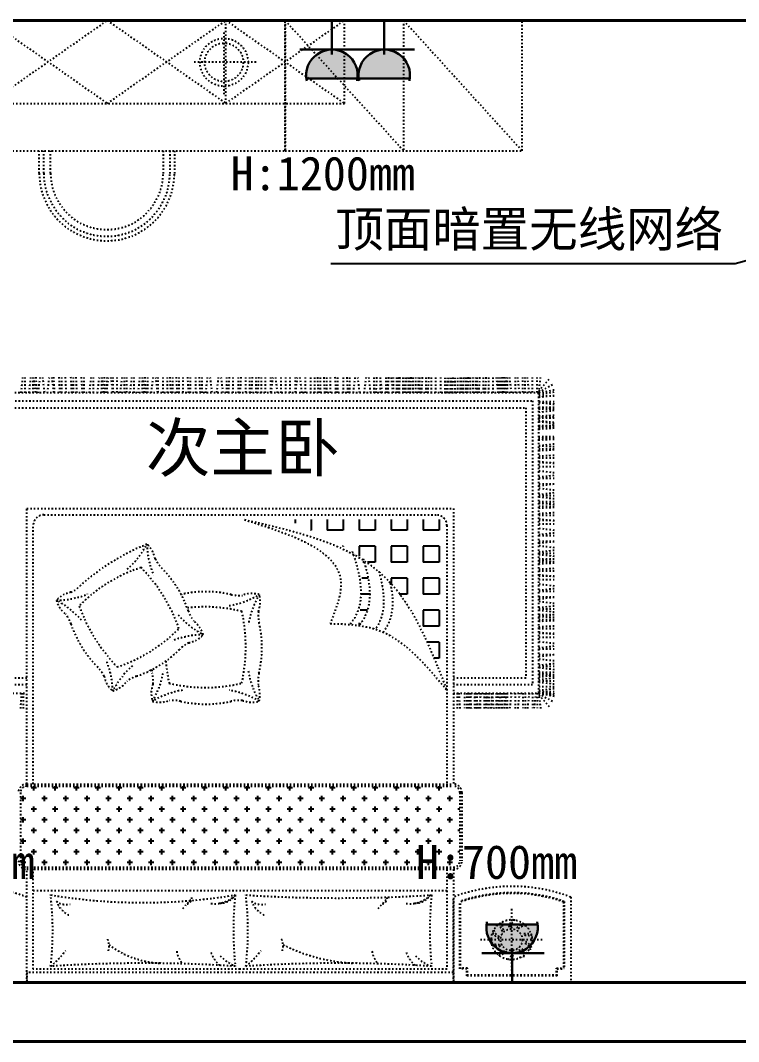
# Model space of a CAD drawing. Header units: millimetres. Extents: x -64529 to 3079702, y -28926 to 77119.
# Drawn here: x -59621 to -56591, y 1800 to 6110 of the extents above; entities that cross this region are included whole.
import ezdxf

# ---------------------------------------------------------------- set-up
doc = ezdxf.new("R2010")
doc.units = ezdxf.units.MM
doc.header["$LTSCALE"] = 10
doc.linetypes.add('ACAD_ISO03W100', pattern=[30, 12, -18])
doc.layers.get('0').update_dxf_attribs({"color": 255})
for name, color, linetype, lineweight in [('1弱电插座布置图', 6, 'Continuous', 30), ('1强电插座布置图', 1, 'Continuous', 30), ('图层1', 7, 'Continuous', 40), ('家具线', 52, 'Continuous', 15)]:
    doc.layers.add(name, color=color, linetype=linetype, lineweight=lineweight)
doc.layers.add('A—缺憾分析文字', color=40, linetype='Continuous')
doc.layers.add('家具细线', color=38, linetype='Continuous')
doc.styles.get("Standard").update_dxf_attribs({"font": ''})
doc.styles.add('宋体', font='', dxfattribs={"height": 2.5})
doc.styles.get('Standard').set_extended_font_data('SimSun')
doc.styles.get('宋体').set_extended_font_data('SimSun')
doc.dimstyles.get("Standard").update_dxf_attribs({"dimtxt": 0.18, "dimasz": 0.18, "dimexe": 0.18, "dimexo": 0.0625, "dimgap": 0.09, "dimtad": 0, "dimtih": 1, "dimtoh": 1, "dimdec": 4, "dimzin": 0, "dimdsep": 46, "dimtxsty": 'Standard', "dimcen": 0.09, "dimadec": 0, "dimazin": 0, "dimtfac": 1, "dimtdec": 4, "dimtofl": 0, "dimtmove": 0, "dimatfit": 3, "dimfxl": 1, "dimtolj": 1, "dimtzin": 0, "dimarcsym": 0})

# ---------------------------------------------------------------- blocks, each defined once
blk = doc.blocks.new('fhrhrthrthr')
at = {"layer": '1强电插座布置图', "linetype": 'ByBlock'}
h = blk.add_hatch(color=1, dxfattribs=at)
edge = h.paths.add_edge_path()
edge.add_ellipse((202250.2, 8955.8), major_axis=(-76.8, -76.8), ratio=1, start_angle=308.0428, end_angle=501.9572, ccw=False)
edge.add_line((202142.4, 8969), (202358, 8969))
at = {"layer": '1强电插座布置图', "color": 1}
for p, q in [((202142.4, 8969), (202358, 8969)), ((202114.5, 8846.9), (202377.9, 8846.9)), ((202204.9, 8857.1), (202204.9, 8857.1)), ((202250.2, 8724.2), (202250.2, 8868))]:
    blk.add_line(p, q, dxfattribs=at)
blk.add_ellipse((202250.2, 8955.8), major_axis=(0, 108.6), ratio=1, start_param=1.348329, end_param=4.934795, dxfattribs=at)
blk = doc.blocks.new('DOT')
at = {"color": 0, "linetype": 'ByBlock'}
blk.add_line((-0.35, 0), (-1, 0), dxfattribs=at)
at = {"color": 0, "linetype": 'ByBlock', "const_width": 0.35}
blk.add_lwpolyline([(-0.175, 0, 1), (0.175, 0, 1)], format="xyb", close=True, dxfattribs=at)

msp = doc.modelspace()

# ---------------------------------------------------------------- hatches: boundary and pattern name
at = {"layer": 'A—缺憾分析文字', "linetype": 'ACAD_ISO03W100', "ltscale": 0.05}
h = msp.add_hatch(dxfattribs=at)
h.set_pattern_fill('SQUARE,_O', color=250, scale=540, angle=-180)
h.set_pattern_definition([(180, (47851.244, -217373.79), (-7e-14, -67.5), [67.5, -67.5]), (270, (47851.244, -217373.79), (67.5, -8e-14), [67.5, -67.5])])
edge = h.paths.add_edge_path()
edge.add_spline(control_points=[(-57821.7, 3282.9), (-57894.2, 3465.6), (-57968.7, 3653.4), (-58104.9, 3780.3), (-58108.6, 3783.7)], knot_values=[493.609625, 493.609625, 493.609625, 493.609625, 1118.790855, 1136.364214, 1136.364214, 1136.364214, 1136.364214], degree=3, periodic=0)
edge.add_spline(control_points=[(-58108.6, 3783.7), (-58108.7, 3783.8), (-58108.7, 3783.9), (-58108.7, 3784)], knot_values=[94.184049, 94.184049, 94.184049, 94.184049, 94.3731, 94.3731, 94.3731, 94.3731], degree=3, periodic=0)
edge.add_spline(control_points=[(-58123.2, 3540.5), (-58094.1, 3583.2), (-58074.1, 3647.5), (-58104.5, 3769), (-58108.6, 3783.7)], knot_values=[94.3731, 94.3731, 94.3731, 94.3731, 294.004708, 323.391411, 323.391411, 323.391411, 323.391411], degree=3, periodic=0)
edge.add_spline(control_points=[(-58108.6, 3783.7), (-58129.4, 3802.6), (-58151.4, 3820.1), (-58174.6, 3836.5)], knot_values=[396.902031, 396.902031, 396.902031, 396.902031, 493.609625, 493.609625, 493.609625, 493.609625], degree=3, periodic=0)
edge.add_spline(control_points=[(-58174.6, 3836.5), (-58174.7, 3836.8), (-58174.8, 3837.1), (-58174.9, 3837.4)], knot_values=[77.544423, 77.544423, 77.544423, 77.544423, 78.201349, 78.201349, 78.201349, 78.201349], degree=3, periodic=0)
edge.add_spline(control_points=[(-58191.9, 3556.5), (-58157.2, 3601.1), (-58128.4, 3669.7), (-58167.9, 3815.9), (-58174.6, 3836.5)], knot_values=[78.201349, 78.201349, 78.201349, 78.201349, 299.409175, 344.96763, 344.96763, 344.96763, 344.96763], degree=3, periodic=0)
edge.add_spline(control_points=[(-58174.6, 3836.5), (-58189.6, 3847.2), (-58205, 3857.3), (-58220.8, 3867.2)], knot_values=[334.37699, 334.37699, 334.37699, 334.37699, 396.902031, 396.902031, 396.902031, 396.902031], degree=3, periodic=0)
edge.add_spline(control_points=[(-58221.1, 3868), (-58221, 3867.8), (-58220.9, 3867.5), (-58220.8, 3867.2)], knot_values=[56.721131, 56.721131, 56.721131, 56.721131, 57.610921, 57.610921, 57.610921, 57.610921], degree=3, periodic=0)
edge.add_spline(control_points=[(-58220.8, 3867.2), (-58305.3, 3919.6), (-58400.7, 3961.2), (-58496.2, 4002.9)], knot_values=[0, 0, 0, 0, 334.37699, 334.37699, 334.37699, 334.37699], degree=3, periodic=0)
edge.add_line((-58496.2, 4002.9), (-57821.2, 4002.9))
edge.add_line((-57821.2, 4002.9), (-57821.2, 3282.9))
edge.add_arc((-57821.4, 3246.6), 36.3, 89.562, 90.438)
h = msp.add_hatch(dxfattribs=at)
h.set_pattern_fill('CROSS,_O', color=250, scale=180, angle=-270)
h.set_pattern_definition([(90, (-427664.266, -377750.61), (-45, 45), [22.5, -67.5]), (180, (-427653.016, -377739.36), (-45, -45), [22.5, -67.5])])
h.paths.add_polyline_path([(-59593.9, 2535.9, -0.412375), (-59620.9, 2563.3), (-59620.9, 2850.7, -0.416047), (-59593.3, 2877.9), (-57793.9, 2877.9, -0.412383), (-57766.9, 2850.5), (-57766.9, 2563.1, -0.416045), (-57794.4, 2535.9)])

# ---------------------------------------------------------------- linework, layer by layer
at = {"layer": 'A—缺憾分析文字', "color": 250, "linetype": 'ACAD_ISO03W100', "ltscale": 0.05}
for p, q in [((-58754.2, 5759.9), (-58754.2, 6109.9)), ((-58504.2, 6109.9), (-58504.2, 5559.9)), ((-58504.2, 6109.9), (-58504.2, 5559.9)), ((-58504.2, 6109.9), (-58004.2, 5559.9)), ((-58004.2, 6109.9), (-58004.2, 5559.9)), ((-58004.2, 6109.9), (-57504.2, 5559.9)), ((-58761.9, 5798.1), (-58761.9, 6068.1)), ((-58626.9, 5933.1), (-58896.9, 5933.1)), ((-59541.4, 5464.7), (-59541.4, 5559.9)), ((-59522.4, 5464.7), (-59522.4, 5559.9)), ((-59493.9, 5464.7), (-59493.9, 5559.9)), ((-59018.9, 5559.9), (-59018.9, 5460.1)), ((-58990.4, 5559.9), (-58990.4, 5460.1)), ((-58971.4, 5559.9), (-58971.4, 5460.1)), ((-59618.1, 4538.3), (-59610.4, 4603.1)), ((-59600.5, 4538.3), (-59600.5, 4603.1)), ((-59584.2, 4538.3), (-59576.5, 4603.1)), ((-59566.6, 4538.3), (-59566.6, 4603.1)), ((-59557.4, 4538.8), (-59565.1, 4603.1)), ((-59551.3, 4538.3), (-59555.1, 4606.9)), ((-59545.5, 4538.3), (-59537.8, 4603.1)), ((-59518.7, 4538.8), (-59526.4, 4603.1)), ((-59506.6, 4538.3), (-59498.9, 4603.1)), ((-59479.8, 4538.8), (-59487.5, 4603.1)), ((-59476.7, 4538.3), (-59480.5, 4606.9)), ((-59453.8, 4538.3), (-59457.6, 4606.9)), ((-59446.2, 4538.3), (-59446.2, 4603.1)), ((-59427.1, 4538.3), (-59430.9, 4606.9)), ((-59404.1, 4538.3), (-59408, 4606.9)), ((-59396.5, 4538.3), (-59396.5, 4603.1)), ((-59382.2, 4538.3), (-59386, 4606.9)), ((-59359.3, 4538.3), (-59363.1, 4606.9)), ((-59351.7, 4538.3), (-59351.7, 4603.1)), ((-59329.6, 4538.3), (-59322, 4603.1)), ((-59312, 4538.3), (-59312, 4603.1)), ((-59295.7, 4538.3), (-59288, 4603.1)), ((-59278.1, 4538.3), (-59278.1, 4603.1)), ((-59268.9, 4538.8), (-59276.6, 4603.1)), ((-59262.8, 4538.3), (-59266.7, 4606.9)), ((-59257.4, 4538.3), (-59249.7, 4603.1)), ((-59255.2, 4538.3), (-59255.2, 4603.1)), ((-59230.7, 4538.8), (-59238.3, 4603.1)), ((-59229.5, 4538.8), (-59229.5, 4603)), ((-59212.9, 4538.8), (-59212.9, 4603)), ((-59199.2, 4538.3), (-59191.6, 4603.1)), ((-59181.6, 4538.3), (-59181.6, 4603.1)), ((-59171.7, 4538.8), (-59171.7, 4603)), ((-59158.1, 4538.3), (-59150.4, 4603.1)), ((-59140.5, 4538.3), (-59140.5, 4603.1)), ((-59124.1, 4538.3), (-59116.5, 4603.1)), ((-59106.6, 4538.3), (-59106.6, 4603.1)), ((-59097.4, 4538.8), (-59105, 4603.1)), ((-59091.3, 4538.3), (-59095.1, 4606.9)), ((-59083.7, 4538.3), (-59083.7, 4603.1)), ((-59068.4, 4538.3), (-59060.7, 4603.1)), ((-59041.7, 4538.8), (-59049.3, 4603.1)), ((-59040.5, 4538.8), (-59040.5, 4603)), ((-59018.3, 4538.3), (-59018.3, 4603.1)), ((-59001, 4538.3), (-59001, 4603.1)), ((-58985.7, 4538.3), (-58989.5, 4606.9)), ((-58978.1, 4538.3), (-58978.1, 4603.1)), ((-58959, 4538.3), (-58962.8, 4606.9)), ((-58951.3, 4538.3), (-58951.3, 4603.1)), ((-58934.9, 4538.8), (-58934.9, 4603)), ((-58911.3, 4538.3), (-58915.1, 4606.9)), ((-58903.7, 4538.3), (-58903.7, 4603.1)), ((-58880.8, 4538.3), (-58880.8, 4603.1)), ((-58861.7, 4538.3), (-58865.5, 4606.9)), ((-58854, 4538.3), (-58854, 4603.1)), ((-58838.8, 4538.3), (-58831.1, 4603.1)), ((-58812, 4538.8), (-58819.7, 4603.1)), ((-58792.5, 4538.8), (-58784.9, 4603.1)), ((-58765.8, 4538.3), (-58773.4, 4603.1)), ((-58750.5, 4538.3), (-58750.5, 4603.1)), ((-58742.8, 4538.3), (-58739, 4606.9)), ((-58723.7, 4538.3), (-58723.7, 4603.1)), ((-58700.8, 4538.3), (-58700.8, 4603.1)), ((-58693.2, 4538.3), (-58689.4, 4606.9)), ((-58669.6, 4538.8), (-58669.6, 4603)), ((-58653.2, 4538.3), (-58653.2, 4603.1)), ((-58645.5, 4538.3), (-58641.7, 4606.9)), ((-58626.4, 4538.3), (-58626.4, 4603.1)), ((-58618.8, 4538.3), (-58615, 4606.9)), ((-58603.5, 4538.3), (-58603.5, 4603.1)), ((-58586.3, 4538.3), (-58586.3, 4603.1)), ((-58564, 4538.8), (-58564, 4603)), ((-58562.9, 4538.8), (-58555.2, 4603.1)), ((-58536.1, 4538.3), (-58543.8, 4603.1)), ((-58520.9, 4538.3), (-58520.9, 4603.1)), ((-58500.5, 4538.3), (-58500.5, 4603.1)), ((-58483.2, 4538.3), (-58483.2, 4603.1)), ((-58461, 4538.8), (-58461, 4603)), ((-58459.8, 4538.8), (-58452.2, 4603.1)), ((-58433.1, 4538.3), (-58440.7, 4603.1)), ((-58417.8, 4538.3), (-58417.8, 4603.1)), ((-58395.6, 4537.8), (-58395.6, 4602.6)), ((-58378.3, 4537.8), (-58378.3, 4602.6)), ((-58363, 4537.8), (-58366.8, 4606.4)), ((-58355.4, 4537.8), (-58355.4, 4602.6)), ((-58336.3, 4537.8), (-58340.1, 4606.4)), ((-58328.7, 4537.8), (-58328.7, 4602.6)), ((-58312.2, 4538.3), (-58312.2, 4602.4)), ((-58288.6, 4537.8), (-58292.4, 4606.4)), ((-58281, 4537.8), (-58281, 4602.6)), ((-58258.1, 4537.8), (-58258.1, 4602.6)), ((-58239, 4537.8), (-58242.8, 4606.4)), ((-58231.3, 4537.8), (-58231.3, 4602.6)), ((-58216.1, 4537.8), (-58208.4, 4602.6)), ((-58189.3, 4538.3), (-58197, 4602.6)), ((-58169.8, 4538.3), (-58162.2, 4602.6)), ((-58143.1, 4537.8), (-58150.7, 4602.6)), ((-58127.8, 4537.8), (-58127.8, 4602.6)), ((-58120.2, 4537.8), (-58116.3, 4606.4)), ((-58094.4, 4538.3), (-58102, 4602.6)), ((-58101.1, 4537.8), (-58101.1, 4602.6)), ((-58078.1, 4537.8), (-58078.1, 4602.6)), ((-58074.9, 4538.3), (-58067.2, 4602.6)), ((-58070.5, 4537.8), (-58066.7, 4606.4)), ((-58048.1, 4537.8), (-58055.8, 4602.6)), ((-58046.9, 4538.3), (-58046.9, 4602.4)), ((-58032.9, 4537.8), (-58032.9, 4602.6)), ((-58030.5, 4537.8), (-58030.5, 4602.6)), ((-58025.2, 4537.8), (-58021.4, 4606.4)), ((-58022.8, 4537.8), (-58019, 4606.4)), ((-58006.1, 4537.8), (-58006.1, 4602.6)), ((-58003.7, 4537.8), (-58003.7, 4602.6)), ((-57996.1, 4537.8), (-57992.3, 4606.4)), ((-57983.2, 4537.8), (-57983.2, 4602.6)), ((-57980.8, 4537.8), (-57980.8, 4602.6)), ((-57975.6, 4537.8), (-57971.8, 4606.4)), ((-57963.6, 4537.8), (-57963.6, 4602.6)), ((-57952, 4538.3), (-57952, 4602.5)), ((-57941.3, 4538.3), (-57941.3, 4602.4)), ((-57935.5, 4537.8), (-57935.5, 4602.6)), ((-57927.9, 4537.8), (-57924.1, 4606.4)), ((-57908.8, 4537.8), (-57908.8, 4602.6)), ((-57901.2, 4537.8), (-57897.4, 4606.4)), ((-57885.9, 4537.8), (-57885.9, 4602.6)), ((-57868.6, 4537.8), (-57868.6, 4602.6)), ((-57846.4, 4538.3), (-57846.4, 4602.5)), ((-57829, 4537.3), (-57829, 4602)), ((-57826.6, 4537.2), (-57826.6, 4602)), ((-57819, 4537.2), (-57815.1, 4605.8)), ((-57806.1, 4537.3), (-57806.1, 4602)), ((-57803.7, 4537.2), (-57803.7, 4602)), ((-57798.4, 4537.3), (-57794.6, 4605.9)), ((-57786.4, 4537.2), (-57786.4, 4602)), ((-57774.8, 4537.8), (-57774.8, 4601.9)), ((-57764.2, 4537.8), (-57764.2, 4602.6)), ((-57761.8, 4537.7), (-57761.8, 4602.5)), ((-57754.2, 4537.7), (-57750.3, 4606.3)), ((-57741.3, 4537.8), (-57741.3, 4602.6)), ((-57738.9, 4537.7), (-57738.9, 4602.5)), ((-57733.6, 4537.8), (-57729.8, 4606.4)), ((-57721.6, 4537.7), (-57721.6, 4602.5)), ((-57710, 4538.3), (-57710, 4602.4)), ((-57699.4, 4538.3), (-57699.4, 4602.4)), ((-57693.6, 4537.8), (-57693.6, 4602.6)), ((-57686, 4537.8), (-57682.1, 4606.4)), ((-57666.9, 4537.8), (-57666.9, 4602.6)), ((-57659.2, 4537.8), (-57655.4, 4606.4)), ((-57644, 4537.8), (-57644, 4602.6)), ((-57626.7, 4537.8), (-57626.7, 4602.6)), ((-57604.5, 4538.3), (-57612.1, 4603.1)), ((-57604.5, 4538.3), (-57604.5, 4602.4)), ((-57598.2, 4538.3), (-57598.2, 4603.1)), ((-57590.5, 4538.3), (-57586.7, 4606.9)), ((-57589.2, 4538.3), (-57589.2, 4603.1)), ((-57584.4, 4538.8), (-57576.8, 4603.1)), ((-57581.5, 4538.3), (-57577.7, 4606.9)), ((-57575.4, 4538.8), (-57567.8, 4603.1)), ((-57575.3, 4538.3), (-57575.3, 4603.1)), ((-57566.3, 4538.3), (-57566.3, 4603.1)), ((-57548.7, 4538.3), (-57556.3, 4603.1)), ((-57532.3, 4538.3), (-57532.3, 4603.1)), ((-57514.8, 4538.3), (-57522.4, 4603.1)), ((-57501.1, 4538.8), (-57501.1, 4603)), ((-57491.2, 4538.3), (-57491.2, 4603.1)), ((-57473.6, 4538.3), (-57481.3, 4603.1)), ((-57460, 4538.8), (-57460, 4603)), ((-57440.6, 4538.8), (-57440.6, 4603)), ((-57433.7, 4538.3), (-57426.1, 4603.1)), ((-57433.5, 4540.6), (-57368.9, 4577.2)), ((-57432.9, 4545.8), (-57389.2, 4596.6)), ((-57433.7, 4519.8), (-57368.9, 4527.5)), ((-57433.7, 4525.7), (-57369.1, 4525.7)), ((-57433.2, 4538.3), (-57369.1, 4551.1)), ((-57433.2, 4531), (-57369.1, 4541.9)), ((-57434.3, 4499.9), (-57369.5, 4492.2)), ((-57433.7, 4501.9), (-57369.1, 4501.9)), ((-57433.7, 4497.4), (-57368.9, 4489.8)), ((-57434.3, 4477.7), (-57369.5, 4477.7)), ((-57434.3, 4470), (-57365.7, 4473.9)), ((-57434.3, 4470.8), (-57369.5, 4470.8)), ((-57434.3, 4440.3), (-57365.7, 4444.1)), ((-57433.7, 4475.5), (-57369.1, 4475.5)), ((-57433.7, 4456.5), (-57368.9, 4464.2)), ((-57435.3, 4436.7), (-57370.5, 4436.7)), ((-57435.3, 4421.4), (-57370.5, 4413.8)), ((-57434.8, 4394.7), (-57370.5, 4402.3)), ((-57434.3, 4432.6), (-57369.5, 4432.6)), ((-57434.3, 4417.3), (-57369.5, 4409.7)), ((-57434.3, 4400.7), (-57369.5, 4400.7)), ((-57434.3, 4393), (-57365.7, 4396.8)), ((-57434.8, 4354), (-57370, 4354)), ((-57434.3, 4393.8), (-57369.5, 4393.8)), ((-57434.3, 4386.2), (-57365.7, 4390)), ((-57434.8, 4346.4), (-57366.2, 4350.2)), ((-57434.8, 4347.2), (-57370, 4347.2)), ((-57434.8, 4339.5), (-57366.2, 4343.3)), ((-57434.2, 4315), (-57365.5, 4311.1)), ((-57433.6, 4315.2), (-57369.4, 4322.8)), ((-57434.2, 4302.2), (-57369.4, 4302.2)), ((-57434.2, 4294.6), (-57365.5, 4298.4)), ((-57434.2, 4271.7), (-57365.5, 4275.5)), ((-57434.2, 4264), (-57369.4, 4264)), ((-57434.2, 4248.8), (-57369.4, 4241.1)), ((-57433.6, 4244), (-57369.5, 4244)), ((-57433.6, 4227.8), (-57369.5, 4227.8)), ((-57434.2, 4182.6), (-57369.4, 4190.3)), ((-57433.6, 4209.4), (-57369.4, 4201.7)), ((-57433.6, 4178.1), (-57369.5, 4178.1)), ((-57433.6, 4154.3), (-57369.5, 4154.3)), ((-57433.6, 4145.9), (-57369.4, 4153.5)), ((-57434.2, 4109.2), (-57369.4, 4116.8)), ((-57434.2, 4099.2), (-57369.4, 4091.5)), ((-57433.6, 4135.9), (-57369.4, 4128.3)), ((-57433.6, 4104.7), (-57369.5, 4104.7)), ((-57434.2, 4079.9), (-57369.4, 4079.9)), ((-57434.2, 4072.2), (-57365.5, 4068.4)), ((-57434.2, 4059.5), (-57369.4, 4059.5)), ((-57434.2, 4051.9), (-57365.5, 4055.7)), ((-57433.6, 4072.4), (-57369.4, 4080.1)), ((-57434.2, 4028.9), (-57365.5, 4032.8)), ((-57434.2, 4021.3), (-57369.4, 4021.3)), ((-57434.2, 4006), (-57369.4, 3998.4)), ((-57433.6, 4001.2), (-57369.5, 4001.2)), ((-57433.6, 3985.1), (-57369.5, 3985.1)), ((-57433.6, 3966.6), (-57369.4, 3959)), ((-57434.2, 3939.9), (-57369.4, 3947.5)), ((-57433.6, 3935.4), (-57369.5, 3935.4)), ((-57433.6, 3911.6), (-57369.5, 3911.6)), ((-57433.6, 3903.2), (-57369.4, 3910.8)), ((-57433.6, 3893.2), (-57369.4, 3885.5)), ((-57434.2, 3866.4), (-57369.4, 3874.1)), ((-57434.2, 3856.4), (-57369.4, 3848.8)), ((-57434.2, 3837.1), (-57369.4, 3837.1)), ((-57433.6, 3861.9), (-57369.5, 3861.9)), ((-57433.6, 3829.7), (-57369.4, 3837.3)), ((-57434.2, 3829.5), (-57365.5, 3825.7)), ((-57434.2, 3824.4), (-57369.4, 3824.4)), ((-57434.2, 3816.8), (-57365.5, 3820.6)), ((-57434.2, 3793.9), (-57365.5, 3797.7)), ((-57434.2, 3786.2), (-57369.4, 3786.2)), ((-57434.2, 3770.9), (-57369.4, 3763.3)), ((-57433.6, 3766.1), (-57369.5, 3766.1)), ((-57433.6, 3750), (-57369.5, 3750)), ((-57434.2, 3704.8), (-57369.4, 3712.5)), ((-57433.6, 3731.5), (-57369.4, 3723.9)), ((-57433.6, 3700.3), (-57369.5, 3700.3)), ((-57433.6, 3676.5), (-57369.5, 3676.5)), ((-57433.6, 3668.1), (-57369.4, 3675.7)), ((-57434.2, 3631.3), (-57369.4, 3639)), ((-57434.2, 3621.3), (-57369.4, 3613.7)), ((-57433.6, 3658.1), (-57369.4, 3650.4)), ((-57433.6, 3626.8), (-57369.5, 3626.8)), ((-57434.2, 3602), (-57369.4, 3602)), ((-57434.2, 3594.4), (-57365.5, 3590.6)), ((-57434.2, 3581.7), (-57369.4, 3581.7)), ((-57434.2, 3574), (-57365.5, 3577.9)), ((-57433.6, 3594.6), (-57369.4, 3602.2)), ((-57434.2, 3551.1), (-57365.5, 3554.9)), ((-57434.2, 3543.5), (-57369.4, 3543.5)), ((-57434.2, 3528.2), (-57369.4, 3520.6)), ((-57433.6, 3523.4), (-57369.5, 3523.4)), ((-57433.6, 3507.2), (-57369.5, 3507.2)), ((-57434.2, 3462.1), (-57369.4, 3469.7)), ((-57433.6, 3488.8), (-57369.4, 3481.2)), ((-57433.6, 3457.6), (-57369.5, 3457.6)), ((-57433.6, 3433.7), (-57369.5, 3433.7)), ((-57433.6, 3425.4), (-57369.4, 3433)), ((-57433.6, 3415.3), (-57369.4, 3407.7)), ((-57434.2, 3388.6), (-57369.4, 3396.2)), ((-57434.2, 3378.6), (-57369.4, 3371)), ((-57433.6, 3384.1), (-57369.5, 3384.1)), ((-57434.2, 3359.3), (-57369.4, 3359.3)), ((-57434.2, 3351.7), (-57365.5, 3347.9)), ((-57434.2, 3338.9), (-57369.4, 3346.6)), ((-57434.2, 3344), (-57369.4, 3344)), ((-57434.2, 3327.4), (-57369.4, 3335.1)), ((-57433.6, 3351.9), (-57369.4, 3359.5)), ((-57433.6, 3322.9), (-57369.5, 3322.9)), ((-57434.2, 3317.4), (-57369.4, 3309.8)), ((-57434.2, 3298.2), (-57369.4, 3298.2)), ((-57434.2, 3282.5), (-57369.4, 3290.1)), ((-57433.6, 3278.4), (-57369.5, 3267.5)), ((-57433.6, 3278), (-57369.5, 3278)), ((-59617.4, 3271.1), (-59621.2, 3202.5)), ((-59609.7, 3271.1), (-59609.7, 3206.3)), ((-57778.6, 3271.1), (-57778.6, 3206.3)), ((-57770.9, 3271.1), (-57767.1, 3202.5)), ((-57747.3, 3270.6), (-57747.3, 3206.5)), ((-57736.7, 3271.1), (-57736.7, 3206.3)), ((-57730.9, 3271.1), (-57730.9, 3206.3)), ((-57719.1, 3271.1), (-57726.7, 3206.3)), ((-57723.3, 3271.1), (-57719.4, 3202.5)), ((-57705.4, 3270.6), (-57705.4, 3206.5)), ((-57704.2, 3271.1), (-57704.2, 3206.3)), ((-57696.5, 3271.1), (-57692.7, 3202.5)), ((-57695.5, 3271.1), (-57695.5, 3206.3)), ((-57678, 3271.1), (-57685.6, 3206.3)), ((-57681.3, 3271.1), (-57681.3, 3206.3)), ((-57664.3, 3270.6), (-57664.3, 3206.5)), ((-57664, 3271.1), (-57664, 3206.3)), ((-57650.4, 3271.1), (-57658, 3206.3)), ((-57656.7, 3270.6), (-57656.7, 3206.5)), ((-57655.5, 3270.6), (-57647.9, 3206.3)), ((-57644.9, 3270.6), (-57644.9, 3206.5)), ((-57628.8, 3271.1), (-57636.4, 3206.3)), ((-57632.8, 3270.6), (-57632.8, 3206.5)), ((-57631.6, 3270.6), (-57624, 3206.3)), ((-57613.5, 3271.1), (-57613.5, 3206.3)), ((-57604.9, 3271.1), (-57612.5, 3206.3)), ((-57605.9, 3271.1), (-57602, 3202.5)), ((-57599.8, 3270.6), (-57592.1, 3206.3)), ((-57590.6, 3271.1), (-57590.6, 3206.3)), ((-57589.6, 3271.1), (-57589.6, 3206.3)), ((-57581.9, 3271.1), (-57578.1, 3202.5)), ((-57573, 3271.1), (-57580.7, 3206.3)), ((-57575.8, 3270.6), (-57568.2, 3206.3)), ((-57566.7, 3271.1), (-57566.7, 3206.3)), ((-57549.1, 3271.1), (-57556.7, 3206.3)), ((-57532.8, 3271.1), (-57532.8, 3206.3)), ((-57515.2, 3271.1), (-57522.8, 3206.3)), ((-57501.5, 3270.6), (-57501.5, 3206.5)), ((-57491.6, 3271.1), (-57491.6, 3206.3)), ((-57474, 3271.1), (-57481.7, 3206.3)), ((-57460.4, 3270.6), (-57460.4, 3206.5)), ((-57446.5, 3271.1), (-57454.1, 3206.3)), ((-57441, 3270.6), (-57441, 3206.5)), ((-57434.2, 3272.5), (-57369.4, 3264.8)), ((-57434.2, 3271.1), (-57426.5, 3206.3)), ((-57433.9, 3268.9), (-57369.4, 3232.2)), ((-57433.6, 3271.1), (-57369.5, 3258.3)), ((-57433.3, 3263.6), (-57389.6, 3212.9)), ((-59620.9, 2850.7), (-59620.9, 2563.1)), ((-59593.9, 2886.9), (-57794.4, 2886.9)), ((-59593.9, 2877.9), (-57794.4, 2877.9)), ((-57766.9, 2850.7), (-57766.9, 2563.1)), ((-57757.9, 2850.7), (-57757.9, 2563.1)), ((-59593.9, 2535.9), (-57794.4, 2535.9)), ((-59593.9, 2526.9), (-57793.9, 2526.9)), ((-59567.2, 2436.9), (-57821.2, 2436.9)), ((-57549.2, 2359.7), (-57549.2, 2100.1)), ((-57419.4, 2229.9), (-57679, 2229.9))]:
    msp.add_line(p, q, dxfattribs=at)
for points in [[(-61004.2, 5559.9), (-58504.2, 5559.9), (-58504.2, 6109.9), (-61004.2, 6109.9)], [(-60254.2, 5759.9), (-58254.2, 5759.9), (-58254.2, 6109.9), (-60254.2, 6109.9)], [(-58504.2, 5559.9), (-57504.2, 5559.9), (-57504.2, 6109.9), (-58504.2, 6109.9)]]:
    msp.add_lwpolyline(points, close=True, dxfattribs=at)
for points in [[(-60254.2, 6109.9), (-59754.2, 5759.9), (-59254.2, 6109.9), (-58754.2, 5759.9), (-58254.2, 6109.9)], [(-60254.2, 5759.9), (-59754.2, 6109.9), (-59254.2, 5759.9), (-58754.2, 6109.9), (-58254.2, 5759.9)], [(-57794.2, 3271.1), (-57434.2, 3271.1), (-57434.2, 4537.6), (-59954.2, 4538.3), (-59954.2, 3271.1), (-59594.2, 3271.1)], [(-59594.2, 3305.2), (-59928.7, 3305.2), (-59928.7, 4504.2), (-57459.6, 4504.2), (-57459.6, 3305.2), (-57794.2, 3305.2)], [(-59594.2, 3334.4), (-59899.6, 3334.4), (-59899.6, 4475.1), (-57488.7, 4475.1), (-57488.7, 3334.4), (-57794.2, 3334.4)], [(-59594.2, 2886.9), (-59594.2, 4049.9), (-57794.2, 4049.9), (-57794.2, 2886.9)], [(-59594.2, 2049.9), (-59594.2, 2526.9)], [(-58694.2, 2105.5), (-59567.2, 2105.5), (-59567.2, 2526.9)], [(-57821.2, 2526.9), (-57821.2, 2105.5), (-58694.2, 2105.5)], [(-57794.2, 2526.9), (-57794.2, 2049.9)], [(-57794.2, 2092.1), (-59594.2, 2092.1), (-59594.2, 2049.9), (-57794.2, 2049.9), (-57794.2, 2092.1)], [(-57734.8, 2076.9), (-57734.8, 2109.3), (-57767.2, 2109.3)], [(-57737.5, 2076.9), (-57737.5, 2076.9), (-57737.5, 2106.6), (-57767.2, 2106.6)], [(-57355.9, 2079.6), (-57737.5, 2079.6)], [(-57355.9, 2076.9), (-57737.5, 2076.9)], [(-57358.6, 2076.9), (-57358.6, 2109.3), (-57326.2, 2109.3)], [(-57355.9, 2076.9), (-57355.9, 2076.9), (-57355.9, 2106.6), (-57326.2, 2106.6)]]:
    msp.add_lwpolyline(points, dxfattribs=at)
for points in [[(-59567.2, 2886.9), (-59567.2, 3977.9, -0.414214), (-59522.2, 4022.9), (-57866.2, 4022.9, -0.414214), (-57821.2, 3977.9), (-57821.2, 2886.9)], [(-59059.5, 3767.9, -0.091296), (-59087.3, 3899.7, -0.091296), (-59170, 3793.4, -0.091296)], [(-59112.1, 3800.6, -0.111006), (-58952.3, 3543.5, -0.119549), (-59212.4, 3381.4, -0.107813), (-59372.9, 3637.7)], [(-59372.6, 3639.1, -0.121865), (-59112.1, 3800.6, -0.121865)], [(-59337.4, 3689.1, -0.091296), (-59469.2, 3661.7, -0.091296), (-59363.2, 3578.7, -0.091296)], [(-58659.5, 3559.9, -0.091296), (-58613.4, 3686.5, -0.091296), (-58739.8, 3639.9, -0.091296)], [(-58686.9, 3615.5, -0.111006), (-58687.2, 3312.7, -0.119549), (-58993.6, 3312.7, -0.033212), (-59007.8, 3405.8)], [(-58981.2, 3490.4, -0.091296), (-58849.3, 3517.8, -0.091296), (-58955.4, 3600.8)], [(-58849.3, 3517.8, -0.159461), (-58911.1, 3482.9, 0.076283), (-58949.6, 3455.3, -0.115075), (-59130.9, 3342.3, 0.076283), (-59172.7, 3319.9, -0.159461), (-59231.3, 3279.8)], [(-59259, 3411.6, -0.091296), (-59231.3, 3279.8, -0.091296), (-59148.6, 3386.1, -0.091296)], [(-59017.3, 3363, -0.091296), (-59063.4, 3236.5, -0.091296), (-58937.1, 3283, -0.091296)], [(-58739.8, 3283, -0.091296), (-58613.4, 3236.5, -0.091296), (-58659.5, 3363)], [(-58613.4, 3236.5, -0.159461), (-58684.3, 3239.6, 0.076283), (-58731.6, 3236.5, -0.115075), (-58945.2, 3236.5, 0.076283), (-58992.5, 3239.6, -0.159461), (-59063.4, 3236.5)], [(-57767.2, 2106.6), (-57767.2, 2391.1, -0.167087), (-57326.2, 2391.1), (-57326.2, 2106.6)], [(-57764.5, 2106.6), (-57764.5, 2389.1, -0.165559), (-57328.9, 2389.1), (-57328.9, 2106.6)]]:
    msp.add_lwpolyline(points, format="xyb", dxfattribs=at)
for points in [[(-60089.2, 2409.9), (-60089.2, 2049.9), (-59594.2, 2049.9), (-59594.2, 2409.9, 0.181818)], [(-59493.6, 2418.7, -0.058596), (-59493.6, 2117.9, -0.032628), (-58714.5, 2117.9, -0.052163), (-58714.5, 2418.7, -0.082356)], [(-58669.7, 2418.7, -0.058596), (-58669.7, 2117.9, -0.032439), (-57886, 2117.9, -0.052163), (-57886, 2418.7, -0.032722)], [(-57299.2, 2409.9), (-57299.2, 2049.9), (-57794.2, 2049.9), (-57794.2, 2409.9, -0.181818)]]:
    msp.add_lwpolyline(points, format="xyb", close=True, dxfattribs=at)
for centre, radius in [((-58761.9, 5933.1), 101.3), ((-58761.9, 5933.1), 81.3), ((-57549.2, 2229.9), 84.8), ((-57549.2, 2229.9), 45.9)]:
    msp.add_circle(centre, radius, dxfattribs=at)
for centre, radius, start, end in [((-58714.4, 2987.4), 985.5, 112.2357, 131.6183), ((-59164.6, 3815.8), 114.1, 11.107, 47.3477), ((-58913.2, 3908.2), 156.3, 206.7792, 224.2282), ((-59358.4, 3467.4), 470.2, 18.6116, 44.8693), ((-59478.3, 3835.8), 156.3, 296.9657, 314.4146), ((-59385.1, 3584.7), 114.1, 101.2935, 137.5343), ((-58838.4, 3228.5), 470.2, 76.8711, 103.1289), ((-58697.8, 3839), 156.3, 257.5124, 274.9613), ((-58644.1, 3576.6), 114.1, 74.3927, 110.6334), ((-58723.4, 3656.1), 114.1, 339.1802, 15.4209), ((-59363.4, 3691.9), 110.1, 195.9027, 232.7063), ((-58841.6, 2996.5), 637.9, 75.9717, 96.8044), ((-59555.3, 3510.9), 156.3, 19.2528, 36.7017), ((-58765.2, 3669), 156.3, 199.2528, 216.7017), ((-58461.1, 3601.6), 156.3, 174.8523, 192.3012), ((-58962.2, 3712.5), 470.2, 198.6116, 224.8693), ((-58972.3, 3473.9), 130.5, 19.6429, 51.2245), ((-59072.1, 3463), 470.2, 346.6847, 12.9425), ((-59407.4, 3271.8), 156.3, 26.7792, 44.2282), ((-58606.2, 3461.4), 470.2, 191.2968, 192.9425), ((-59164.3, 3361.1), 105.3, 190.3494, 230.5275), ((-59217.2, 3322.8), 156.3, 354.8523, 12.3012), ((-58462, 3320.4), 156.3, 167.3259, 184.7749), ((-58963.6, 3270.1), 105.3, 158.4226, 198.6004), ((-58740.9, 3264.2), 130.5, 347.7159, 19.2977), ((-59593.6, 2850.6), 36.3, 90.438, 179.8308), ((-59593.6, 2850.6), 27.3, 90.5836, 179.7747), ((-57794.2, 2850.6), 36.3, 0.1692, 90.438), ((-57794.2, 2850.6), 27.3, 0.2253, 90.5836), ((-59593.6, 2563.2), 36.3, 180.1608, 269.5703), ((-59593.6, 2563.2), 27.3, 180.2141, 269.4276), ((-57794.1, 2563.2), 27.3, 269.4278, 359.7859), ((-57794.1, 2563.2), 36.3, 270.4297, 359.8392), ((-58802.3, 2504.7), 123, 263.1659, 315.5939), ((-58779.3, 2461.8), 77.9, 269.1543, 326.3652), ((-57978.4, 2504.7), 123, 263.1659, 315.5939), ((-57955.4, 2461.8), 77.9, 269.1543, 326.3652), ((-59375.2, 2425.6), 100, 199.0103, 245.7084), ((-59427.1, 2446.5), 68.4, 231.4437, 283.5177), ((-59200.8, 2627.9), 375.7, 314.9151, 323.7915), ((-58922.9, 2405.9), 25.2, 282.7813, 6.2458), ((-58551.2, 2425.6), 100, 199.0103, 245.7084), ((-58603.1, 2446.5), 68.4, 231.4437, 283.5177), ((-58376.9, 2627.9), 375.7, 314.9151, 323.7915), ((-58098.9, 2405.9), 25.2, 282.7813, 6.2458), ((-57541.7, 2293.4), 54.5, 172.17, 218.4898), ((-57547, 2292.2), 41.5, 160.3001, 220.538), ((-57505.8, 2276.9), 54.5, 136.17, 182.4897), ((-57510.8, 2279), 41.5, 124.3003, 184.538), ((-57486.5, 2242.4), 54.5, 100.1701, 146.4897), ((-57489.3, 2247.1), 41.5, 88.3002, 148.538), ((-57580.5, 2285.7), 54.5, 208.1701, 254.4898), ((-57584.1, 2281.6), 41.5, 196.3002, 256.5381), ((-57485, 2200.8), 54.5, 64.17, 110.4898), ((-57484.4, 2206.2), 41.5, 52.3001, 112.538), ((-59321.6, 2203.4), 74.7, 343.8808, 24.1073), ((-59010.9, 2523.1), 393.2, 233.0971, 266.563), ((-58587.6, 2203.4), 74.7, 343.8808, 24.1073), ((-58180.8, 2871.2), 741.3, 243.3629, 267.697), ((-57607.8, 2251.2), 41.5, 232.3001, 292.538), ((-57607.3, 2256.7), 54.5, 244.17, 290.4898), ((-57508.2, 2175.9), 41.5, 16.3002, 76.5381), ((-57511.8, 2171.8), 54.5, 28.1701, 74.4898), ((-59719.1, 2399.2), 360.5, 308.7208, 323.5065), ((-58846.4, 2201.4), 117, 190.1013, 218.1826), ((-58698.4, 2218), 125.9, 199.6442, 229.4646), ((-58619.9, 2324.1), 226.8, 225.8416, 245.3544), ((-58895.2, 2399.2), 360.5, 308.7208, 323.5065), ((-58022.4, 2201.4), 117, 190.1013, 218.1826), ((-57874.5, 2218), 125.9, 199.6442, 229.4646), ((-57795.9, 2324.1), 226.8, 225.8416, 245.3544), ((-57609.2, 2212.7), 41.5, 268.3002, 328.538), ((-57611.9, 2217.4), 54.5, 280.1701, 326.4897), ((-57587.6, 2180.8), 41.5, 304.3003, 4.538), ((-57592.6, 2182.9), 54.5, 316.17, 2.4897), ((-57551.4, 2167.6), 41.5, 340.3001, 40.538), ((-57550.5, 2164.1), 54.5, 352.17, 38.4898)]:
    msp.add_arc(centre, radius, start, end, dxfattribs=at)
for major_axis, start_param, end_param in [((279.5, -55.6), 3.337941, 6.479534), ((260.9, -51.9), 3.337943, 6.479535), ((232.9, -46.3), 3.337943, 6.479535)]:
    msp.add_ellipse((-59256.4, 5464.7), major_axis=major_axis, ratio=1, start_param=start_param, end_param=end_param, dxfattribs=at)
for points, knots in [([(-58676.2, 4002.9), (-58459.3, 3953.8), (-58046.5, 3860.3), (-57894.1, 3468.7), (-57821.7, 3282.9)], [0, 0, 0, 0, 622.564546, 1185.227655, 1185.227655, 1185.227655, 1185.227655]), ([(-58676.2, 4002.9), (-58475.6, 3938.9), (-58202.1, 3851.6), (-58290.1, 3624.8), (-58313.6, 3564.3)], [0, 0, 0, 0, 486.952172, 664.383767, 664.383767, 664.383767, 664.383767]), ([(-58221.1, 3868), (-58212, 3845.8), (-58162.9, 3679.4), (-58195.1, 3605.4), (-58230.6, 3560.6)], [56.721131, 56.721131, 56.721131, 56.721131, 123.759804, 347.966991, 347.966991, 347.966991, 347.966991]), ([(-58174.9, 3837.4), (-58168.1, 3816.6), (-58128.4, 3669.8), (-58157.2, 3601.1), (-58191.9, 3556.5)], [77.544423, 77.544423, 77.544423, 77.544423, 123.759804, 344.96763, 344.96763, 344.96763, 344.96763]), ([(-58108.7, 3784), (-58104.5, 3769.2), (-58074.1, 3647.5), (-58094.1, 3583.2), (-58123.2, 3540.5)], [94.184049, 94.184049, 94.184049, 94.184049, 123.759804, 323.391411, 323.391411, 323.391411, 323.391411]), ([(-58060.3, 3733.3), (-58060.3, 3733.1), (-58038.3, 3628.2), (-58058.7, 3571.5), (-58090.6, 3527.9)], [123.470143, 123.470143, 123.470143, 123.470143, 123.759804, 333.885866, 333.885866, 333.885866, 333.885866]), ([(-58313.6, 3564.3), (-58249.2, 3562.1), (-58047.3, 3555.2), (-57913.1, 3393.2), (-57821.7, 3282.9)], [0, 0, 0, 0, 187.647417, 588.23034, 588.23034, 588.23034, 588.23034])]:
    msp.add_open_spline(points, degree=3, knots=knots, dxfattribs=at)
at = {"layer": '图层1', "color": 255, "lineweight": 40}
for p, q in [((-61304.2, 6109.9), (-55534.2, 6109.9)), ((-61304.2, 2049.9), (-54044.2, 2049.9)), ((-61554.2, 1799.9), (-53794.2, 1799.9)), ((-61554.2, 1799.9), (-53794.2, 1799.9))]:
    msp.add_line(p, q, dxfattribs=at)
at = {"layer": '家具线', "color": 52, "lineweight": 20}
msp.add_line((-61004.2, 6109.9), (-58240.7, 6109.9), dxfattribs=at)

# ---------------------------------------------------------------- block references
at = {"layer": '1弱电插座布置图', "color": 7, "xscale": -1, "rotation": 180}
for p in [(-260556.8, 14834.1), (-260335.9, 14834.1)]:
    msp.add_blockref('fhrhrthrthr', p, dxfattribs=at)
at = {"layer": '1弱电插座布置图', "color": 7, "xscale": -1}
msp.add_blockref('fhrhrthrthr', (144703.5, -6674.3), dxfattribs=at)

# ---------------------------------------------------------------- texts
at = {"layer": '1弱电插座布置图', "color": 45, "attachment_point": 1}
for s, insert, char_height, width in [('H:1200mm', (-58733.8, 5535.8, 0), 142.88, 2002.012), ('{\\C45;顶面暗置无线网络}', (-58292.5, 5304.2), 150, 2101.718), ('H:700mm', (-60241.6, 2629.5, 0), 142.88, 2002.012), ('H:700mm', (-57952.4, 2629.5, 0), 142.88, 2002.012)]:
    msp.add_mtext(s, dxfattribs=dict(at, insert=insert, char_height=char_height, width=width))
at = {"layer": '家具细线', "color": 252, "lineweight": 5, "style": '宋体'}
msp.add_text('次主卧', height=200, dxfattribs=at).set_placement((-59091.9, 4206.3))

# ---------------------------------------------------------------- leaders
at = {"color": 6}
msp.add_leader([(-55437.6, 5404.6), (-56604.6, 5083.2), (-58311.1, 5083.2)], dimstyle='Standard', override={"dimtxt": 150, "dimasz": 70, "dimexe": 30, "dimexo": 30, "dimgap": 20, "dimtih": 0, "dimtoh": 0, "dimdec": 0, "dimzin": 8, "dimdsep": 44, "dimcen": 0.6, "dimdle": 30, "dimclrd": 250, "dimclre": 250, "dimclrt": 45, "dimtdec": 0, "dimtofl": 1, "dimtmove": 1, "dimldrblk": 'DOT', "dimfxl": 150, "dimfxlon": 1, "dimtfill": 1, "dimtolj": 0, "dimtzin": 8, "dimarcsym": 1}, dxfattribs=at)

doc.saveas('drawing.dxf')
